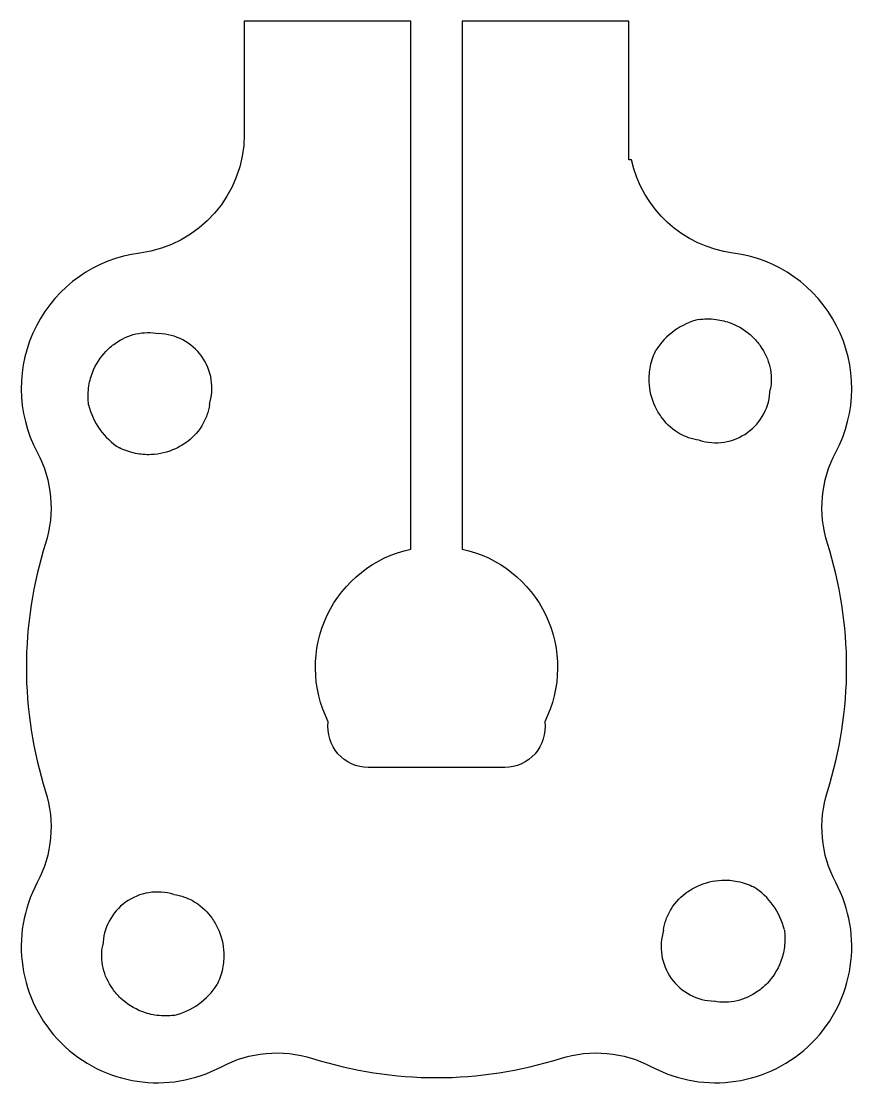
# Model space of a CAD drawing. Header units: inches. Extents: x -0.41 to 0.41, y -0.4 to 0.63.
import ezdxf

# ---------------------------------------------------------------- set-up
doc = ezdxf.new("R2010")
doc.units = ezdxf.units.IN
doc.header["$MEASUREMENT"] = 0

msp = doc.modelspace()

# ---------------------------------------------------------------- linework, layer by layer
msp.add_lwpolyline([(0.1055, -0.0531, -0.453175), (0.0665, -0.0976), (-0.0665, -0.0976, -0.453175), (-0.1055, -0.0531, -0.490472), (-0.025, 0.1154), (-0.025, 0.63), (-0.1875, 0.63), (-0.1875, 0.5199, -0.376762), (-0.2894, 0.4039, 0.524065), (-0.3894, 0.2098, -0.201871), (-0.3813, 0.1209, 0.154808), (-0.3813, -0.1209, -0.201871), (-0.3894, -0.2098, 0.740661), (-0.2098, -0.3894, -0.201871), (-0.1209, -0.3813, 0.154808), (0.1209, -0.3813, -0.201871), (0.2098, -0.3894, 0.740661), (0.3894, -0.2098, -0.201871), (0.3813, -0.1209, 0.154808), (0.3813, 0.1209, -0.201871), (0.3894, 0.2098, 0.524065), (0.2894, 0.4039, -0.316674), (0.1902, 0.495), (0.1875, 0.495), (0.1875, 0.63), (0.025, 0.63), (0.025, 0.1154, -0.490472)], format="xyb", close=True)
for centre, radius, start, end in [((0.2722, 0.2722), 0.069, 103.5421, 147.5952), ((-0.2722, 0.2722), 0.0532, 342.5664, 88.6763), ((0.2722, 0.2722), 0.0532, 252.5664, 358.6763), ((-0.2722, 0.2722), 0.069, 193.5421, 237.5952), ((0.2722, -0.2722), 0.069, 13.5421, 57.5952), ((-0.2722, -0.2722), 0.0532, 72.5664, 178.6763), ((0.2722, -0.2722), 0.0532, 162.5664, 268.6763), ((-0.2722, -0.2722), 0.069, 283.5421, 327.5952)]:
    msp.add_arc(centre, radius, start, end)
for points, knots in [([(0.2561, 0.3393), (0.2609, 0.3399), (0.2665, 0.3401), (0.2777, 0.3386), (0.2826, 0.3374), (0.295, 0.3326), (0.3021, 0.3281), (0.3109, 0.3197), (0.3135, 0.3167), (0.3204, 0.307), (0.3235, 0.3002), (0.3259, 0.2894), (0.3264, 0.2856), (0.3265, 0.2782), (0.3262, 0.2746), (0.3255, 0.271)], [-0.2767054, -0.2767054, -0.2767054, -0.2767054, -0.2333286, -0.2333286, -0.1979643, -0.1979643, -0.1399236, -0.1399236, -0.1123767, -0.1123767, -0.0565786, -0.0565786, -0.0276611, -0.0276611, -0.000001, -0.000001, -0.000001, -0.000001]), ([(-0.3393, 0.2561), (-0.3399, 0.2609), (-0.3401, 0.2665), (-0.3386, 0.2777), (-0.3374, 0.2826), (-0.3326, 0.295), (-0.3281, 0.3021), (-0.3197, 0.3109), (-0.3167, 0.3135), (-0.307, 0.3204), (-0.3002, 0.3235), (-0.2894, 0.3259), (-0.2856, 0.3264), (-0.2782, 0.3265), (-0.2746, 0.3262), (-0.271, 0.3255)], [-0.2767054, -0.2767054, -0.2767054, -0.2767054, -0.2333286, -0.2333286, -0.1979643, -0.1979643, -0.1399236, -0.1399236, -0.1123767, -0.1123767, -0.0565786, -0.0565786, -0.0276611, -0.0276611, -0.000001, -0.000001, -0.000001, -0.000001]), ([(0.2563, 0.2214), (0.2527, 0.2219), (0.2492, 0.2228), (0.2423, 0.2252), (0.2388, 0.2269), (0.2282, 0.2333), (0.223, 0.239), (0.2169, 0.2475), (0.2149, 0.2509), (0.2097, 0.262), (0.2078, 0.2701), (0.2072, 0.2835), (0.2077, 0.2886), (0.2099, 0.2997), (0.212, 0.3051), (0.214, 0.3092)], [-0.1972435, -0.1972435, -0.1972435, -0.1972435, -0.1823148, -0.1823148, -0.1666381, -0.1666381, -0.1307874, -0.1307874, -0.1089559, -0.1089559, -0.063057, -0.063057, -0.034911, -0.034911, 0, 0, 0, 0]), ([(-0.2214, 0.2563), (-0.2219, 0.2527), (-0.2228, 0.2492), (-0.2252, 0.2423), (-0.2269, 0.2388), (-0.2333, 0.2282), (-0.239, 0.223), (-0.2475, 0.2169), (-0.2509, 0.2149), (-0.262, 0.2097), (-0.2701, 0.2078), (-0.2835, 0.2072), (-0.2886, 0.2077), (-0.2997, 0.2099), (-0.3051, 0.212), (-0.3092, 0.214)], [-0.1972435, -0.1972435, -0.1972435, -0.1972435, -0.1823148, -0.1823148, -0.1666381, -0.1666381, -0.1307874, -0.1307874, -0.1089559, -0.1089559, -0.063057, -0.063057, -0.034911, -0.034911, 0, 0, 0, 0]), ([(0.2214, -0.2563), (0.2219, -0.2527), (0.2228, -0.2492), (0.2252, -0.2423), (0.2269, -0.2388), (0.2333, -0.2282), (0.239, -0.223), (0.2475, -0.2169), (0.2509, -0.2149), (0.262, -0.2097), (0.2701, -0.2078), (0.2835, -0.2072), (0.2886, -0.2077), (0.2997, -0.2099), (0.3051, -0.212), (0.3092, -0.214)], [-0.1972435, -0.1972435, -0.1972435, -0.1972435, -0.1823148, -0.1823148, -0.1666381, -0.1666381, -0.1307874, -0.1307874, -0.1089559, -0.1089559, -0.063057, -0.063057, -0.034911, -0.034911, 0, 0, 0, 0]), ([(-0.2563, -0.2214), (-0.2527, -0.2219), (-0.2492, -0.2228), (-0.2423, -0.2252), (-0.2388, -0.2269), (-0.2282, -0.2333), (-0.223, -0.239), (-0.2169, -0.2475), (-0.2149, -0.2509), (-0.2097, -0.262), (-0.2078, -0.2701), (-0.2072, -0.2835), (-0.2077, -0.2886), (-0.2099, -0.2997), (-0.212, -0.3051), (-0.214, -0.3092)], [-0.1972435, -0.1972435, -0.1972435, -0.1972435, -0.1823148, -0.1823148, -0.1666381, -0.1666381, -0.1307874, -0.1307874, -0.1089559, -0.1089559, -0.063057, -0.063057, -0.034911, -0.034911, 0, 0, 0, 0]), ([(0.3393, -0.2561), (0.3399, -0.2609), (0.3401, -0.2665), (0.3386, -0.2777), (0.3374, -0.2826), (0.3326, -0.295), (0.3281, -0.3021), (0.3197, -0.3109), (0.3167, -0.3135), (0.307, -0.3204), (0.3002, -0.3235), (0.2894, -0.3259), (0.2856, -0.3264), (0.2782, -0.3265), (0.2746, -0.3262), (0.271, -0.3255)], [-0.2767054, -0.2767054, -0.2767054, -0.2767054, -0.2333286, -0.2333286, -0.1979643, -0.1979643, -0.1399236, -0.1399236, -0.1123767, -0.1123767, -0.0565786, -0.0565786, -0.0276611, -0.0276611, -0.000001, -0.000001, -0.000001, -0.000001]), ([(-0.2561, -0.3393), (-0.2609, -0.3399), (-0.2665, -0.3401), (-0.2777, -0.3386), (-0.2826, -0.3374), (-0.295, -0.3326), (-0.3021, -0.3281), (-0.3109, -0.3197), (-0.3135, -0.3167), (-0.3204, -0.307), (-0.3235, -0.3002), (-0.3259, -0.2894), (-0.3264, -0.2856), (-0.3265, -0.2782), (-0.3262, -0.2746), (-0.3255, -0.271)], [-0.2767054, -0.2767054, -0.2767054, -0.2767054, -0.2333286, -0.2333286, -0.1979643, -0.1979643, -0.1399236, -0.1399236, -0.1123767, -0.1123767, -0.0565786, -0.0565786, -0.0276611, -0.0276611, -0.000001, -0.000001, -0.000001, -0.000001])]:
    msp.add_open_spline(points, degree=3, knots=knots)

doc.saveas('drawing.dxf')
